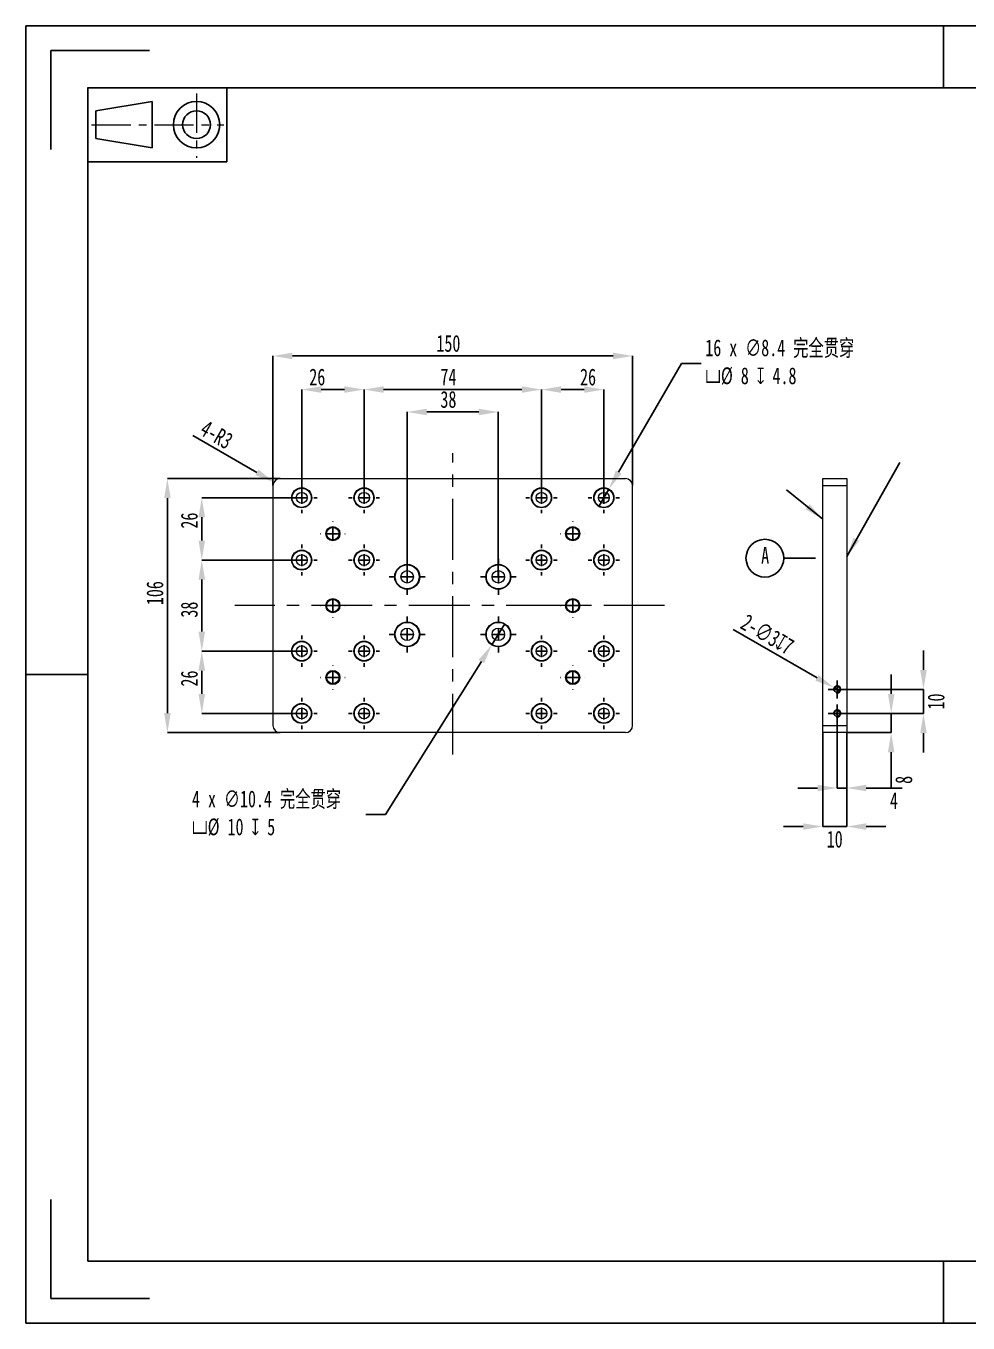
# Model space of a CAD drawing. Header units: millimetres. Extents: x 413 to 795, y 24 to 295.
# Drawn here: x 412.7 to 609.1, y 24.1 to 294.7 of the extents above; entities that cross this region are included whole.
import ezdxf

# ---------------------------------------------------------------- set-up
doc = ezdxf.new("R2010")
doc.units = ezdxf.units.MM
doc.header["$PDSIZE"] = -1
doc.linetypes.add('CENTER', pattern=[10.16, 6.35, -1.27, 1.27, -1.27])
doc.linetypes.add('CENTERX2', pattern=[20.32, 12.7, -2.54, 2.54, -2.54])
doc.layers.add('DEFAULT_1', color=7, linetype='CENTER', lineweight=18)
doc.layers.add('图框', color=7, linetype='Continuous')
doc.styles.add('SLDTEXTSTYLE4', font='TXT', dxfattribs={"width": 0.7})
doc.dimstyles.new('SLDDIMSTYLE0', dxfattribs={"dimtxt": 3.5, "dimasz": 4.08, "dimexe": 0, "dimexo": 0.0625, "dimgap": 0.875, "dimtad": 2, "dimdec": 1, "dimlfac": 2, "dimrnd": 1e-09, "dimzin": 12, "dimdsep": 46, "dimtxsty": 'SLDTEXTSTYLE4', "dimsah": 1, "dimcen": 0.09, "dimadec": 0, "dimazin": 3, "dimtfac": 1, "dimtdec": 1, "dimtofl": 0, "dimtmove": 0, "dimatfit": 3, "dimfxl": 1, "dimfrac": 2, "dimtolj": 1, "dimtzin": 12, "dimarcsym": 0})
doc.dimstyles.new('SLDDIMSTYLE1', dxfattribs={"dimtxt": 3.5, "dimasz": 4.08, "dimexe": 0, "dimexo": 0.0625, "dimgap": 0.875, "dimtad": 2, "dimdec": 1, "dimlfac": 2, "dimrnd": 1e-09, "dimzin": 12, "dimdsep": 46, "dimtxsty": 'SLDTEXTSTYLE4', "dimsah": 1, "dimcen": 0, "dimadec": 0, "dimazin": 3, "dimtfac": 1, "dimtdec": 1, "dimtofl": 0, "dimtmove": 0, "dimatfit": 3, "dimfxl": 1, "dimfrac": 2, "dimtolj": 1, "dimtzin": 12, "dimarcsym": 0})
doc.dimstyles.new('SLDDIMSTYLE2', dxfattribs={"dimtxt": 3.5, "dimasz": 4.08, "dimexe": 0, "dimexo": 0.0625, "dimgap": 0.875, "dimtad": 2, "dimdec": 1, "dimlfac": 2, "dimrnd": 1e-09, "dimzin": 12, "dimdsep": 46, "dimtxsty": 'SLDTEXTSTYLE4', "dimsah": 1, "dimcen": 0.09, "dimadec": 0, "dimazin": 3, "dimtfac": 1, "dimtdec": 1, "dimtmove": 0, "dimatfit": 0, "dimfxl": 1, "dimfrac": 2, "dimtolj": 1, "dimtzin": 12, "dimarcsym": 0})
doc.dimstyles.new('SLDDIMSTYLE3', dxfattribs={"dimtxt": 3.5, "dimasz": 4.08, "dimexe": 0, "dimexo": 0.0625, "dimgap": 0.875, "dimtad": 0, "dimtih": 1, "dimtoh": 1, "dimdec": 1, "dimlfac": 2, "dimrnd": 1e-09, "dimzin": 12, "dimdsep": 46, "dimtxsty": 'SLDTEXTSTYLE4', "dimblk1": 'NONE', "dimsah": 1, "dimcen": 0, "dimadec": 0, "dimazin": 3, "dimtfac": 1, "dimtdec": 1, "dimtmove": 0, "dimatfit": 3, "dimldrblk": 'NONE', "dimfxl": 1, "dimfrac": 2, "dimtolj": 1, "dimtzin": 12, "dimarcsym": 0})
doc.dimstyles.new('SLDDIMSTYLE4', dxfattribs={"dimtxt": 3.5, "dimasz": 4.08, "dimexe": 0, "dimexo": 0.0625, "dimgap": 0.875, "dimtad": 2, "dimdec": 1, "dimlfac": 2, "dimrnd": 1e-09, "dimzin": 12, "dimdsep": 46, "dimtxsty": 'SLDTEXTSTYLE4', "dimblk1": 'NONE', "dimsah": 1, "dimcen": 0, "dimadec": 0, "dimazin": 3, "dimtfac": 1, "dimtdec": 1, "dimtmove": 0, "dimatfit": 3, "dimldrblk": 'NONE', "dimfxl": 1, "dimfrac": 2, "dimtolj": 1, "dimtzin": 12, "dimarcsym": 0})
doc.dimstyles.new('SLDDIMSTYLE6', dxfattribs={"dimtxt": 0.18, "dimasz": 4.08, "dimexe": 0, "dimexo": 0.0625, "dimgap": 0, "dimtad": 0, "dimtih": 1, "dimtoh": 1, "dimdec": 0, "dimrnd": 1e-09, "dimzin": 0, "dimdsep": 46, "dimtxsty": 'Standard', "dimsah": 1, "dimcen": 0.09, "dimadec": 0, "dimazin": 0, "dimtfac": 4.08, "dimtdec": 0, "dimtofl": 0, "dimtmove": 0, "dimatfit": 3, "dimfxl": 1, "dimfrac": 2, "dimtolj": 1, "dimtzin": 0, "dimarcsym": 0})

# ---------------------------------------------------------------- blocks, each defined once
blk = doc.blocks.new('_D')
at = {"layer": 'Defpoints', "color": 0, "transparency": 16777216}
for p in [(539.16, 225.82), (464.16, 198.74), (539.16, 198.74)]:
    blk.add_point(p, dxfattribs=at)
at = {"layer": '图框', "color": 0, "lineweight": -2, "transparency": 16777216}
for p, q in [((464.16, 198.8), (464.16, 225.82)), ((468.24, 225.82), (535.08, 225.82)), ((539.16, 198.8), (539.16, 225.82))]:
    blk.add_line(p, q, dxfattribs=at)
at = {"layer": '图框', "color": 0, "transparency": 16777216}
for points in [[(468.24, 226.5), (468.24, 225.14), (464.16, 225.82)], [(535.08, 226.5), (535.08, 225.14), (539.16, 225.82)]]:
    blk.add_solid(points, dxfattribs=at)
at = {"layer": '图框', "color": 0, "transparency": 16777216, "insert": (500.75, 230.2), "char_height": 3.5, "attachment_point": 2, "style": 'SLDTEXTSTYLE4'}
blk.add_mtext('\\A1;150', dxfattribs=at)
blk = doc.blocks.new('_D_1')
at = {"layer": 'Defpoints', "color": 0, "transparency": 16777216}
for p in [(465.66, 200.24), (442.16, 147.24), (465.66, 147.24)]:
    blk.add_point(p, dxfattribs=at)
at = {"layer": '图框', "color": 0, "lineweight": -2, "transparency": 16777216}
for p, q in [((465.6, 200.24), (442.16, 200.24)), ((442.16, 196.16), (442.16, 151.32)), ((465.6, 147.24), (442.16, 147.24))]:
    blk.add_line(p, q, dxfattribs=at)
at = {"layer": '图框', "color": 0, "transparency": 16777216}
for points in [[(441.48, 196.16), (442.84, 196.16), (442.16, 200.24)], [(441.48, 151.32), (442.84, 151.32), (442.16, 147.24)]]:
    blk.add_solid(points, dxfattribs=at)
at = {"layer": '图框', "color": 0, "transparency": 16777216, "insert": (437.79, 176.34), "char_height": 3.5, "attachment_point": 2, "rotation": 90, "style": 'SLDTEXTSTYLE4'}
blk.add_mtext('\\A1;106', dxfattribs=at)
blk = doc.blocks.new('_D_2')
at = {"layer": 'Defpoints', "color": 0, "transparency": 16777216}
for p in [(464.36, 199.49), (465.66, 198.74)]:
    blk.add_point(p, dxfattribs=at)
at = {"layer": '图框', "color": 0, "lineweight": -2, "transparency": 16777216}
blk.add_line((447.47, 209.24), (460.83, 201.53), dxfattribs=at)
at = {"layer": '图框', "color": 0, "transparency": 16777216}
blk.add_solid([(461.17, 202.12), (460.49, 200.94), (464.36, 199.49)], dxfattribs=at)
at = {"layer": '图框', "color": 0, "transparency": 16777216, "insert": (450.42, 212.59), "char_height": 3.5, "attachment_point": 1, "rotation": 330, "style": 'SLDTEXTSTYLE4'}
blk.add_mtext('\\A1;4-R3', dxfattribs=at)
blk = doc.blocks.new('_D_3')
at = {"layer": 'Defpoints', "color": 0, "transparency": 16777216}
for p in [(483.16, 218.81), (470.16, 196.24), (483.16, 196.24)]:
    blk.add_point(p, dxfattribs=at)
at = {"layer": '图框', "color": 0, "lineweight": -2, "transparency": 16777216}
for p, q in [((470.16, 196.3), (470.16, 218.81)), ((474.24, 218.81), (479.08, 218.81)), ((483.16, 196.3), (483.16, 218.81))]:
    blk.add_line(p, q, dxfattribs=at)
at = {"layer": '图框', "color": 0, "transparency": 16777216}
for points in [[(474.24, 219.49), (474.24, 218.13), (470.16, 218.81)], [(479.08, 219.49), (479.08, 218.13), (483.16, 218.81)]]:
    blk.add_solid(points, dxfattribs=at)
at = {"layer": '图框', "color": 0, "transparency": 16777216, "insert": (473.41, 223.19), "char_height": 3.5, "attachment_point": 2, "style": 'SLDTEXTSTYLE4'}
blk.add_mtext('\\A1;26', dxfattribs=at)
blk = doc.blocks.new('_D_4')
at = {"layer": 'Defpoints', "color": 0, "transparency": 16777216}
for p in [(520.16, 218.81), (483.16, 196.24), (520.16, 196.24)]:
    blk.add_point(p, dxfattribs=at)
at = {"layer": '图框', "color": 0, "lineweight": -2, "transparency": 16777216}
for p, q in [((483.16, 196.3), (483.16, 218.81)), ((487.24, 218.81), (516.08, 218.81)), ((520.16, 196.3), (520.16, 218.81))]:
    blk.add_line(p, q, dxfattribs=at)
at = {"layer": '图框', "color": 0, "transparency": 16777216}
for points in [[(487.24, 219.49), (487.24, 218.13), (483.16, 218.81)], [(516.08, 219.49), (516.08, 218.13), (520.16, 218.81)]]:
    blk.add_solid(points, dxfattribs=at)
at = {"layer": '图框', "color": 0, "transparency": 16777216, "insert": (500.75, 223.19), "char_height": 3.5, "attachment_point": 2, "style": 'SLDTEXTSTYLE4'}
blk.add_mtext('\\A1;74', dxfattribs=at)
blk = doc.blocks.new('_D_5')
at = {"layer": 'Defpoints', "color": 0, "transparency": 16777216}
for p in [(533.16, 218.81), (520.16, 196.24), (533.16, 196.24)]:
    blk.add_point(p, dxfattribs=at)
at = {"layer": '图框', "color": 0, "lineweight": -2, "transparency": 16777216}
for p, q in [((520.16, 196.3), (520.16, 218.81)), ((524.24, 218.81), (529.08, 218.81)), ((533.16, 196.3), (533.16, 218.81))]:
    blk.add_line(p, q, dxfattribs=at)
at = {"layer": '图框', "color": 0, "transparency": 16777216}
for points in [[(524.24, 219.49), (524.24, 218.13), (520.16, 218.81)], [(529.08, 219.49), (529.08, 218.13), (533.16, 218.81)]]:
    blk.add_solid(points, dxfattribs=at)
at = {"layer": '图框', "color": 0, "transparency": 16777216, "insert": (529.87, 223.19), "char_height": 3.5, "attachment_point": 2, "style": 'SLDTEXTSTYLE4'}
blk.add_mtext('\\A1;26', dxfattribs=at)
blk = doc.blocks.new('_D_6')
at = {"layer": 'Defpoints', "color": 0, "transparency": 16777216}
for p in [(511.16, 214.13), (492.16, 179.74), (511.16, 179.74)]:
    blk.add_point(p, dxfattribs=at)
at = {"layer": '图框', "color": 0, "lineweight": -2, "transparency": 16777216}
for p, q in [((492.16, 179.8), (492.16, 214.13)), ((496.24, 214.13), (507.08, 214.13)), ((511.16, 179.8), (511.16, 214.13))]:
    blk.add_line(p, q, dxfattribs=at)
at = {"layer": '图框', "color": 0, "transparency": 16777216}
for points in [[(496.24, 214.81), (496.24, 213.45), (492.16, 214.13)], [(507.08, 214.81), (507.08, 213.45), (511.16, 214.13)]]:
    blk.add_solid(points, dxfattribs=at)
at = {"layer": '图框', "color": 0, "transparency": 16777216, "insert": (500.75, 218.51), "char_height": 3.5, "attachment_point": 2, "style": 'SLDTEXTSTYLE4'}
blk.add_mtext('\\A1;38', dxfattribs=at)
blk = doc.blocks.new('_D_7')
at = {"layer": 'Defpoints', "color": 0, "transparency": 16777216}
for p in [(470.16, 196.24), (449.33, 183.24), (470.16, 183.24)]:
    blk.add_point(p, dxfattribs=at)
at = {"layer": '图框', "color": 0, "lineweight": -2, "transparency": 16777216}
for p, q in [((470.1, 196.24), (449.33, 196.24)), ((449.33, 192.16), (449.33, 187.32)), ((470.1, 183.24), (449.33, 183.24))]:
    blk.add_line(p, q, dxfattribs=at)
at = {"layer": '图框', "color": 0, "transparency": 16777216}
for points in [[(448.65, 192.16), (450.01, 192.16), (449.33, 196.24)], [(448.65, 187.32), (450.01, 187.32), (449.33, 183.24)]]:
    blk.add_solid(points, dxfattribs=at)
at = {"layer": '图框', "color": 0, "transparency": 16777216, "insert": (444.96, 191.48), "char_height": 3.5, "attachment_point": 2, "rotation": 90, "style": 'SLDTEXTSTYLE4'}
blk.add_mtext('\\A1;26', dxfattribs=at)
blk = doc.blocks.new('_D_8')
at = {"layer": 'Defpoints', "color": 0, "transparency": 16777216}
for p in [(470.16, 183.24), (449.33, 164.24), (470.16, 164.24)]:
    blk.add_point(p, dxfattribs=at)
at = {"layer": '图框', "color": 0, "lineweight": -2, "transparency": 16777216}
for p, q in [((470.1, 183.24), (449.33, 183.24)), ((449.33, 179.16), (449.33, 168.32)), ((470.1, 164.24), (449.33, 164.24))]:
    blk.add_line(p, q, dxfattribs=at)
at = {"layer": '图框', "color": 0, "transparency": 16777216}
for points in [[(448.65, 179.16), (450.01, 179.16), (449.33, 183.24)], [(448.65, 168.32), (450.01, 168.32), (449.33, 164.24)]]:
    blk.add_solid(points, dxfattribs=at)
at = {"layer": '图框', "color": 0, "transparency": 16777216, "insert": (444.96, 172.9), "char_height": 3.5, "attachment_point": 2, "rotation": 90, "style": 'SLDTEXTSTYLE4'}
blk.add_mtext('\\A1;38', dxfattribs=at)
blk = doc.blocks.new('_D_9')
at = {"layer": 'Defpoints', "color": 0, "transparency": 16777216}
for p in [(449.33, 164.24), (470.16, 164.24), (470.16, 151.24)]:
    blk.add_point(p, dxfattribs=at)
at = {"layer": '图框', "color": 0, "lineweight": -2, "transparency": 16777216}
for p, q in [((470.1, 164.24), (449.33, 164.24)), ((449.33, 155.32), (449.33, 160.16)), ((470.1, 151.24), (449.33, 151.24))]:
    blk.add_line(p, q, dxfattribs=at)
at = {"layer": '图框', "color": 0, "transparency": 16777216}
for points in [[(448.65, 160.16), (450.01, 160.16), (449.33, 164.24)], [(448.65, 155.32), (450.01, 155.32), (449.33, 151.24)]]:
    blk.add_solid(points, dxfattribs=at)
at = {"layer": '图框', "color": 0, "transparency": 16777216, "insert": (444.96, 158.53), "char_height": 3.5, "attachment_point": 2, "rotation": 90, "style": 'SLDTEXTSTYLE4'}
blk.add_mtext('\\A1;26', dxfattribs=at)
blk = doc.blocks.new('_D_10')
at = {"layer": 'Defpoints', "color": 0, "transparency": 16777216}
for p in [(534.21, 198.06), (532.11, 194.42)]:
    blk.add_point(p, dxfattribs=at)
at = {"layer": '图框', "color": 0, "lineweight": -2, "transparency": 16777216}
for p, q in [((549.36, 224.27), (536.25, 201.59)), ((553.44, 224.27), (549.36, 224.27)), ((532.11, 194.42), (534.21, 198.06))]:
    blk.add_line(p, q, dxfattribs=at)
at = {"layer": '图框', "color": 0, "transparency": 16777216}
blk.add_solid([(535.67, 201.93), (536.84, 201.25), (534.21, 198.06)], dxfattribs=at)
at = {"layer": '图框', "color": 0, "transparency": 16777216, "insert": (554.31, 229.27), "char_height": 3.5, "attachment_point": 1, "style": 'SLDTEXTSTYLE4'}
blk.add_mtext('\\A1;16 x ∅8.4 完全贯穿\\P{\\fGDT;v}%%c 8 {\\fGDT;x} 4.8\\P', dxfattribs=at)
blk = doc.blocks.new('_NONE')
blk = doc.blocks.new('_D_11')
at = {"layer": 'Defpoints', "color": 0, "transparency": 16777216}
for p in [(512.54, 169.94), (509.78, 165.54)]:
    blk.add_point(p, dxfattribs=at)
at = {"layer": '图框', "color": 0, "lineweight": -2, "transparency": 16777216}
for p, q in [((512.54, 169.94), (509.78, 165.54)), ((487.63, 130.17), (507.62, 162.08)), ((483.55, 130.17), (487.63, 130.17))]:
    blk.add_line(p, q, dxfattribs=at)
at = {"layer": '图框', "color": 0, "transparency": 16777216}
blk.add_solid([(507.04, 162.44), (508.19, 161.72), (509.78, 165.54)], dxfattribs=at)
at = {"layer": '图框', "color": 0, "transparency": 16777216, "insert": (447.29, 135.17), "char_height": 3.5, "attachment_point": 1, "style": 'SLDTEXTSTYLE4'}
blk.add_mtext('\\A1;4 x ∅10.4 完全贯穿\\P{\\fGDT;v}%%c 10 {\\fGDT;x} 5\\P', dxfattribs=at)
blk = doc.blocks.new('SW_CENTERMARKSYMBOL_0')
at = {"layer": '图框', "color": 0}
for p, q in [((0, 2.5), (0, 3.25)), ((-2.5, 0), (-3.25, 0)), ((0, 0), (-1.25, 0)), ((0, 0), (0, 1.25)), ((0, 0), (0, -1.25)), ((0, 0), (1.25, 0)), ((2.5, 0), (3.25, 0)), ((0, -2.5), (0, -3.25))]:
    blk.add_line(p, q, dxfattribs=at)
blk = doc.blocks.new('SW_CENTERMARKSYMBOL_1')
at = {"layer": '图框', "color": 0}
for p, q in [((0, 2.5), (0, 3.25)), ((-2.5, 0), (-3.25, 0)), ((0, 0), (-1.25, 0)), ((0, 0), (0, 1.25)), ((0, 0), (0, -1.25)), ((0, 0), (1.25, 0)), ((2.5, 0), (3.25, 0)), ((0, -2.5), (0, -3.25))]:
    blk.add_line(p, q, dxfattribs=at)
blk = doc.blocks.new('SW_CENTERMARKSYMBOL_2')
at = {"layer": '图框', "color": 0}
for p, q in [((0, 2.5), (0, 3.25)), ((-2.5, 0), (-3.25, 0)), ((0, 0), (-1.25, 0)), ((0, 0), (0, 1.25)), ((0, 0), (0, -1.25)), ((0, 0), (1.25, 0)), ((2.5, 0), (3.25, 0)), ((0, -2.5), (0, -3.25))]:
    blk.add_line(p, q, dxfattribs=at)
blk = doc.blocks.new('SW_CENTERMARKSYMBOL_3')
at = {"layer": '图框', "color": 0}
for p, q in [((0, 2.5), (0, 3.25)), ((-2.5, 0), (-3.25, 0)), ((0, 0), (-1.25, 0)), ((0, 0), (0, 1.25)), ((0, 0), (0, -1.25)), ((0, 0), (1.25, 0)), ((2.5, 0), (3.25, 0)), ((0, -2.5), (0, -3.25))]:
    blk.add_line(p, q, dxfattribs=at)
blk = doc.blocks.new('SW_CENTERMARKSYMBOL_4')
at = {"layer": '图框', "color": 0}
for p, q in [((0, 2.5), (0, 3.25)), ((-2.5, 0), (-3.25, 0)), ((0, 0), (-1.25, 0)), ((0, 0), (0, 1.25)), ((0, 0), (0, -1.25)), ((0, 0), (1.25, 0)), ((2.5, 0), (3.25, 0)), ((0, -2.5), (0, -3.25))]:
    blk.add_line(p, q, dxfattribs=at)
blk = doc.blocks.new('SW_CENTERMARKSYMBOL_5')
at = {"layer": '图框', "color": 0}
for p, q in [((0, 2.5), (0, 3.25)), ((-2.5, 0), (-3.25, 0)), ((0, 0), (-1.25, 0)), ((0, 0), (0, 1.25)), ((0, 0), (0, -1.25)), ((0, 0), (1.25, 0)), ((2.5, 0), (3.25, 0)), ((0, -2.5), (0, -3.25))]:
    blk.add_line(p, q, dxfattribs=at)
blk = doc.blocks.new('SW_CENTERMARKSYMBOL_6')
at = {"layer": '图框', "color": 0}
for p, q in [((0, 2.5), (0, 3.25)), ((-2.5, 0), (-3.25, 0)), ((0, 0), (-1.25, 0)), ((0, 0), (0, 1.25)), ((0, 0), (0, -1.25)), ((0, 0), (1.25, 0)), ((2.5, 0), (3.25, 0)), ((0, -2.5), (0, -3.25))]:
    blk.add_line(p, q, dxfattribs=at)
blk = doc.blocks.new('SW_CENTERMARKSYMBOL_7')
at = {"layer": '图框', "color": 0}
for p, q in [((0, 2.5), (0, 3.25)), ((-2.5, 0), (-3.25, 0)), ((0, 0), (-1.25, 0)), ((0, 0), (0, 1.25)), ((0, 0), (0, -1.25)), ((0, 0), (1.25, 0)), ((2.5, 0), (3.25, 0)), ((0, -2.5), (0, -3.25))]:
    blk.add_line(p, q, dxfattribs=at)
blk = doc.blocks.new('SW_CENTERMARKSYMBOL_8')
at = {"layer": '图框', "color": 0}
for p, q in [((0, 2.5), (0, 3.25)), ((-2.5, 0), (-3.25, 0)), ((0, 0), (-1.25, 0)), ((0, 0), (0, 1.25)), ((0, 0), (0, -1.25)), ((0, 0), (1.25, 0)), ((2.5, 0), (3.25, 0)), ((0, -2.5), (0, -3.25))]:
    blk.add_line(p, q, dxfattribs=at)
blk = doc.blocks.new('SW_CENTERMARKSYMBOL_9')
at = {"layer": '图框', "color": 0}
for p, q in [((0, 2.5), (0, 3.25)), ((-2.5, 0), (-3.25, 0)), ((0, 0), (-1.25, 0)), ((0, 0), (0, 1.25)), ((0, 0), (0, -1.25)), ((0, 0), (1.25, 0)), ((2.5, 0), (3.25, 0)), ((0, -2.5), (0, -3.25))]:
    blk.add_line(p, q, dxfattribs=at)
blk = doc.blocks.new('SW_CENTERMARKSYMBOL_10')
at = {"layer": '图框', "color": 0}
for p, q in [((0, 2.5), (0, 3.25)), ((-2.5, 0), (-3.25, 0)), ((0, 0), (-1.25, 0)), ((0, 0), (0, 1.25)), ((0, 0), (0, -1.25)), ((0, 0), (1.25, 0)), ((2.5, 0), (3.25, 0)), ((0, -2.5), (0, -3.25))]:
    blk.add_line(p, q, dxfattribs=at)
blk = doc.blocks.new('SW_CENTERMARKSYMBOL_11')
at = {"layer": '图框', "color": 0}
for p, q in [((0, 2.5), (0, 3.25)), ((-2.5, 0), (-3.25, 0)), ((0, 0), (-1.25, 0)), ((0, 0), (0, 1.25)), ((0, 0), (0, -1.25)), ((0, 0), (1.25, 0)), ((2.5, 0), (3.25, 0)), ((0, -2.5), (0, -3.25))]:
    blk.add_line(p, q, dxfattribs=at)
blk = doc.blocks.new('SW_CENTERMARKSYMBOL_12')
at = {"layer": '图框', "color": 0}
for p, q in [((0, 2.5), (0, 3.25)), ((-2.5, 0), (-3.25, 0)), ((0, 0), (-1.25, 0)), ((0, 0), (0, 1.25)), ((0, 0), (0, -1.25)), ((0, 0), (1.25, 0)), ((2.5, 0), (3.25, 0)), ((0, -2.5), (0, -3.25))]:
    blk.add_line(p, q, dxfattribs=at)
blk = doc.blocks.new('SW_CENTERMARKSYMBOL_13')
at = {"layer": '图框', "color": 0}
for p, q in [((0, 2.5), (0, 3.25)), ((-2.5, 0), (-3.25, 0)), ((0, 0), (-1.25, 0)), ((0, 0), (0, 1.25)), ((0, 0), (0, -1.25)), ((0, 0), (1.25, 0)), ((2.5, 0), (3.25, 0)), ((0, -2.5), (0, -3.25))]:
    blk.add_line(p, q, dxfattribs=at)
blk = doc.blocks.new('SW_CENTERMARKSYMBOL_14')
at = {"layer": '图框', "color": 0}
for p, q in [((0, 2.5), (0, 3.25)), ((-2.5, 0), (-3.25, 0)), ((0, 0), (-1.25, 0)), ((0, 0), (0, 1.25)), ((0, 0), (0, -1.25)), ((0, 0), (1.25, 0)), ((2.5, 0), (3.25, 0)), ((0, -2.5), (0, -3.25))]:
    blk.add_line(p, q, dxfattribs=at)
blk = doc.blocks.new('SW_CENTERMARKSYMBOL_15')
at = {"layer": '图框', "color": 0}
for p, q in [((0, 2.5), (0, 3.25)), ((-2.5, 0), (-3.25, 0)), ((0, 0), (-1.25, 0)), ((0, 0), (0, 1.25)), ((0, 0), (0, -1.25)), ((0, 0), (1.25, 0)), ((2.5, 0), (3.25, 0)), ((0, -2.5), (0, -3.25))]:
    blk.add_line(p, q, dxfattribs=at)
blk = doc.blocks.new('SW_CENTERMARKSYMBOL_16')
at = {"layer": '图框', "color": 0}
for p, q in [((0, 2.5), (0, 3.75)), ((-2.5, 0), (-3.75, 0)), ((0, 0), (-1.25, 0)), ((0, 0), (0, 1.25)), ((0, 0), (0, -1.25)), ((0, 0), (1.25, 0)), ((2.5, 0), (3.75, 0)), ((0, -2.5), (0, -3.75))]:
    blk.add_line(p, q, dxfattribs=at)
blk = doc.blocks.new('SW_CENTERMARKSYMBOL_17')
at = {"layer": '图框', "color": 0}
for p, q in [((0, 2.5), (0, 3.75)), ((-2.5, 0), (-3.75, 0)), ((0, 0), (-1.25, 0)), ((0, 0), (0, 1.25)), ((0, 0), (0, -1.25)), ((0, 0), (1.25, 0)), ((2.5, 0), (3.75, 0)), ((0, -2.5), (0, -3.75))]:
    blk.add_line(p, q, dxfattribs=at)
blk = doc.blocks.new('SW_CENTERMARKSYMBOL_18')
at = {"layer": '图框', "color": 0}
for p, q in [((0, 2.5), (0, 3.75)), ((-2.5, 0), (-3.75, 0)), ((0, 0), (-1.25, 0)), ((0, 0), (0, 1.25)), ((0, 0), (0, -1.25)), ((0, 0), (1.25, 0)), ((2.5, 0), (3.75, 0)), ((0, -2.5), (0, -3.75))]:
    blk.add_line(p, q, dxfattribs=at)
blk = doc.blocks.new('SW_CENTERMARKSYMBOL_19')
at = {"layer": '图框', "color": 0}
for p, q in [((0, 2.5), (0, 3.75)), ((-2.5, 0), (-3.75, 0)), ((0, 0), (-1.25, 0)), ((0, 0), (0, 1.25)), ((0, 0), (0, -1.25)), ((0, 0), (1.25, 0)), ((2.5, 0), (3.75, 0)), ((0, -2.5), (0, -3.75))]:
    blk.add_line(p, q, dxfattribs=at)
blk = doc.blocks.new('SW_CENTERMARKSYMBOL_20')
at = {"layer": '图框', "color": 0}
for p, q in [((-2.5, 0), (-2.55, 0)), ((0, 0), (-1.25, 0)), ((0, 2.5), (0, 2.55)), ((0, 0), (0, 1.25)), ((0, 0), (0, -1.25)), ((0, 0), (1.25, 0)), ((2.5, 0), (2.55, 0)), ((0, -2.5), (0, -2.55))]:
    blk.add_line(p, q, dxfattribs=at)
blk = doc.blocks.new('SW_CENTERMARKSYMBOL_21')
at = {"layer": '图框', "color": 0}
for p, q in [((-2.5, 0), (-2.55, 0)), ((0, 0), (-1.25, 0)), ((0, 2.5), (0, 2.55)), ((0, 0), (0, 1.25)), ((0, 0), (0, -1.25)), ((0, 0), (1.25, 0)), ((2.5, 0), (2.55, 0)), ((0, -2.5), (0, -2.55))]:
    blk.add_line(p, q, dxfattribs=at)
blk = doc.blocks.new('SW_CENTERMARKSYMBOL_22')
at = {"layer": '图框', "color": 0}
for p, q in [((-2.5, 0), (-2.55, 0)), ((0, 0), (-1.25, 0)), ((0, 2.5), (0, 2.55)), ((0, 0), (0, 1.25)), ((0, 0), (0, -1.25)), ((0, 0), (1.25, 0)), ((2.5, 0), (2.55, 0)), ((0, -2.5), (0, -2.55))]:
    blk.add_line(p, q, dxfattribs=at)
blk = doc.blocks.new('SW_CENTERMARKSYMBOL_23')
at = {"layer": '图框', "color": 0}
for p, q in [((-2.5, 0), (-2.55, 0)), ((0, 0), (-1.25, 0)), ((0, 2.5), (0, 2.55)), ((0, 0), (0, 1.25)), ((0, 0), (0, -1.25)), ((0, 0), (1.25, 0)), ((2.5, 0), (2.55, 0)), ((0, -2.5), (0, -2.55))]:
    blk.add_line(p, q, dxfattribs=at)
blk = doc.blocks.new('SW_CENTERMARKSYMBOL_24')
at = {"layer": '图框', "color": 0}
for p, q in [((-2.5, 0), (-2.55, 0)), ((0, 0), (-1.25, 0)), ((0, 2.5), (0, 2.55)), ((0, 0), (0, 1.25)), ((0, 0), (0, -1.25)), ((0, 0), (1.25, 0)), ((2.5, 0), (2.55, 0)), ((0, -2.5), (0, -2.55))]:
    blk.add_line(p, q, dxfattribs=at)
blk = doc.blocks.new('SW_CENTERMARKSYMBOL_25')
at = {"layer": '图框', "color": 0}
for p, q in [((-2.5, 0), (-2.55, 0)), ((0, 0), (-1.25, 0)), ((0, 2.5), (0, 2.55)), ((0, 0), (0, 1.25)), ((0, 0), (0, -1.25)), ((0, 0), (1.25, 0)), ((2.5, 0), (2.55, 0)), ((0, -2.5), (0, -2.55))]:
    blk.add_line(p, q, dxfattribs=at)
blk = doc.blocks.new('_D_12')
at = {"layer": 'Defpoints', "color": 0, "transparency": 16777216}
for p in [(578.8, 147.24), (583.8, 147.24), (583.8, 127.65)]:
    blk.add_point(p, dxfattribs=at)
at = {"layer": '图框', "color": 0, "lineweight": -2, "transparency": 16777216}
for p, q in [((578.8, 147.18), (578.8, 127.65)), ((583.8, 147.18), (583.8, 127.65)), ((574.72, 127.65), (570.64, 127.65)), ((578.8, 127.65), (583.8, 127.65)), ((587.88, 127.65), (591.96, 127.65))]:
    blk.add_line(p, q, dxfattribs=at)
at = {"layer": '图框', "color": 0, "transparency": 16777216}
for points in [[(574.72, 128.33), (574.72, 126.97), (578.8, 127.65)], [(587.88, 128.33), (587.88, 126.97), (583.8, 127.65)]]:
    blk.add_solid(points, dxfattribs=at)
at = {"layer": '图框', "color": 0, "transparency": 16777216, "insert": (581.3, 126.77), "char_height": 3.5, "attachment_point": 2, "style": 'SLDTEXTSTYLE4'}
blk.add_mtext('\\A1;10', dxfattribs=at)
blk = doc.blocks.new('_D_13')
at = {"layer": 'Defpoints', "color": 0, "transparency": 16777216}
for p in [(581.8, 151.24), (583.8, 147.24), (583.8, 135.69)]:
    blk.add_point(p, dxfattribs=at)
at = {"layer": '图框', "color": 0, "lineweight": -2, "transparency": 16777216}
for p, q in [((581.8, 151.18), (581.8, 135.69)), ((583.8, 147.18), (583.8, 135.69)), ((577.72, 135.69), (573.64, 135.69)), ((581.8, 135.69), (583.8, 135.69)), ((587.88, 135.69), (595.35, 135.69))]:
    blk.add_line(p, q, dxfattribs=at)
at = {"layer": '图框', "color": 0, "transparency": 16777216}
for points in [[(577.72, 136.37), (577.72, 135.01), (581.8, 135.69)], [(587.88, 136.37), (587.88, 135.01), (583.8, 135.69)]]:
    blk.add_solid(points, dxfattribs=at)
at = {"layer": '图框', "color": 0, "transparency": 16777216, "insert": (593.65, 134.82), "char_height": 3.5, "attachment_point": 2, "style": 'SLDTEXTSTYLE4'}
blk.add_mtext('\\A1;4', dxfattribs=at)
blk = doc.blocks.new('_D_14')
at = {"layer": 'Defpoints', "color": 0, "transparency": 16777216}
for p in [(581.8, 151.24), (593.07, 151.24), (583.8, 147.24)]:
    blk.add_point(p, dxfattribs=at)
at = {"layer": '图框', "color": 0, "lineweight": -2, "transparency": 16777216}
for p, q in [((593.07, 155.32), (593.07, 159.4)), ((581.86, 151.24), (593.07, 151.24)), ((593.07, 151.24), (593.07, 147.24)), ((583.86, 147.24), (593.07, 147.24)), ((593.07, 143.16), (593.07, 135.7))]:
    blk.add_line(p, q, dxfattribs=at)
at = {"layer": '图框', "color": 0, "transparency": 16777216}
for points in [[(592.39, 155.32), (593.75, 155.32), (593.07, 151.24)], [(592.39, 143.16), (593.75, 143.16), (593.07, 147.24)]]:
    blk.add_solid(points, dxfattribs=at)
at = {"layer": '图框', "color": 0, "transparency": 16777216, "insert": (593.94, 137.39), "char_height": 3.5, "attachment_point": 2, "rotation": 90, "style": 'SLDTEXTSTYLE4'}
blk.add_mtext('\\A1;8', dxfattribs=at)
blk = doc.blocks.new('_D_15')
at = {"layer": 'Defpoints', "color": 0, "transparency": 16777216}
for p in [(581.8, 156.24), (581.8, 151.24), (599.8, 151.24)]:
    blk.add_point(p, dxfattribs=at)
at = {"layer": '图框', "color": 0, "lineweight": -2, "transparency": 16777216}
for p, q in [((599.8, 160.32), (599.8, 164.4)), ((581.86, 156.24), (599.8, 156.24)), ((599.8, 156.24), (599.8, 151.24)), ((581.86, 151.24), (599.8, 151.24)), ((599.8, 147.16), (599.8, 143.08))]:
    blk.add_line(p, q, dxfattribs=at)
at = {"layer": '图框', "color": 0, "transparency": 16777216}
for points in [[(599.12, 160.32), (600.48, 160.32), (599.8, 156.24)], [(599.12, 147.16), (600.48, 147.16), (599.8, 151.24)]]:
    blk.add_solid(points, dxfattribs=at)
at = {"layer": '图框', "color": 0, "transparency": 16777216, "insert": (600.68, 153.74), "char_height": 3.5, "attachment_point": 2, "rotation": 90, "style": 'SLDTEXTSTYLE4'}
blk.add_mtext('\\A1;10', dxfattribs=at)
blk = doc.blocks.new('_D_16')
at = {"layer": 'Defpoints', "color": 0, "transparency": 16777216}
for p in [(581.15, 156.62), (582.45, 155.87)]:
    blk.add_point(p, dxfattribs=at)
at = {"layer": '图框', "color": 0, "lineweight": -2, "transparency": 16777216}
for p, q in [((560.12, 168.76), (577.62, 158.66)), ((582.45, 155.87), (581.15, 156.62))]:
    blk.add_line(p, q, dxfattribs=at)
at = {"layer": '图框', "color": 0, "transparency": 16777216}
blk.add_solid([(577.96, 159.25), (577.28, 158.07), (581.15, 156.62)], dxfattribs=at)
at = {"layer": '图框', "color": 0, "transparency": 16777216, "insert": (563.11, 172.17), "char_height": 3.5, "attachment_point": 1, "rotation": 330, "style": 'SLDTEXTSTYLE4'}
blk.add_mtext('\\A1;2-∅3{\\fGDT;x}7', dxfattribs=at)
blk = doc.blocks.new('SW_CENTERMARKSYMBOL_26')
at = {"layer": '图框', "color": 0}
for p, q in [((-1.25, 0), (-1.875, 0)), ((0, 0), (-1.25, 0)), ((0, 1.25), (0, 1.875)), ((0, 0), (0, 1.25)), ((0, 0), (0, -1.25)), ((0, 0), (1.25, 0)), ((1.25, 0), (1.875, 0)), ((0, -1.25), (0, -1.875))]:
    blk.add_line(p, q, dxfattribs=at)
blk = doc.blocks.new('SW_CENTERMARKSYMBOL_27')
at = {"layer": '图框', "color": 0}
for p, q in [((-1.25, 0), (-1.875, 0)), ((0, 0), (-1.25, 0)), ((0, 1.25), (0, 1.875)), ((0, 0), (0, 1.25)), ((0, 0), (0, -1.25)), ((0, 0), (1.25, 0)), ((1.25, 0), (1.875, 0)), ((0, -1.25), (0, -1.875))]:
    blk.add_line(p, q, dxfattribs=at)
blk = doc.blocks.new('SW_DATUMTAG_0')
at = {"layer": '图框', "color": 0}
blk.add_line((11.31, 2.17), (4.7, 2.17), dxfattribs=at)
blk.add_circle((0.77, 2.17), 3.94, dxfattribs=at)
at = {"layer": '图框', "color": 0, "insert": (0, 4.51), "char_height": 3.5, "attachment_point": 1, "style": 'SLDTEXTSTYLE4'}
blk.add_mtext('A', dxfattribs=at)
blk = doc.blocks.new('96_1')
at = {"color": 7, "linetype": 'Continuous'}
for p, q in [((-11.25, 6), (-11.25, -6)), ((11.25, -6), (11.25, 6)), ((-9.93, 2.25), (-0.82, 3.75)), ((-9.93, 0), (-9.93, 2.25)), ((-0.82, 0), (-0.82, 3.75)), ((-9.93, 0), (-9.93, -2.25)), ((-0.82, 0), (-0.82, -3.75)), ((-9.93, -2.25), (-0.82, -3.75)), ((-11.25, -6), (11.25, -6))]:
    blk.add_line(p, q, dxfattribs=at)
for radius in [3.75, 2.25]:
    blk.add_circle((6.34, 0), radius, dxfattribs=at)
at = {"layer": 'DEFAULT_1', "color": 1, "linetype": 'CENTER'}
for p, q in [((6.34, 5.05), (6.34, -5.36)), ((-10.64, 0), (10.74, 0))]:
    blk.add_line(p, q, dxfattribs=at)

msp = doc.modelspace()

# ---------------------------------------------------------------- linework, layer by layer
at = {"color": 7, "linetype": 'Continuous'}
for p, q in [((412.668, 24.077), (412.668, 294.662)), ((412.668, 294.662), (795.352, 294.662)), ((604.01, 281.777), (604.01, 294.662)), ((417.822, 268.892), (417.822, 289.508)), ((417.822, 289.508), (438.438, 289.508)), ((425.553, 36.962), (425.553, 281.777)), ((425.553, 281.777), (782.467, 281.777)), ((412.668, 159.369), (425.553, 159.369)), ((417.822, 29.231), (417.822, 49.847)), ((425.553, 36.962), (782.467, 36.962)), ((604.01, 24.077), (604.01, 36.962)), ((417.822, 29.231), (438.438, 29.231)), ((412.668, 24.077), (795.352, 24.077))]:
    msp.add_line(p, q, dxfattribs=at)
at = {"color": 7, "linetype": 'Continuous', "lineweight": 15}
for p, q in [((465.662, 200.241), (537.662, 200.241)), ((578.802, 198.741), (578.802, 200.241)), ((578.802, 200.241), (583.802, 200.241)), ((583.802, 200.241), (583.802, 198.741)), ((464.162, 198.741), (464.162, 148.741)), ((539.162, 148.741), (539.162, 198.741)), ((583.802, 198.741), (578.802, 198.741)), ((578.802, 148.741), (578.802, 198.741)), ((583.802, 198.741), (583.802, 148.741)), ((537.662, 147.241), (465.662, 147.241)), ((578.802, 148.741), (583.802, 148.741)), ((578.802, 147.241), (578.802, 148.741)), ((583.802, 147.241), (578.802, 147.241)), ((583.802, 148.741), (583.802, 147.241))]:
    msp.add_line(p, q, dxfattribs=at)
at = {"color": 2, "linetype": 'Continuous'}
for p, q in [((550.538, 36.962), (581.461, 36.962)), ((581.461, 36.962), (602.077, 36.962)), ((602.077, 36.962), (633.001, 36.962))]:
    msp.add_line(p, q, dxfattribs=at)
at = {"color": 7, "linetype": 'Continuous', "lineweight": 15}
for centre, radius in [((470.162, 196.241), 2.1), ((470.162, 196.241), 2), ((483.162, 196.241), 2.1), ((483.162, 196.241), 2), ((520.162, 196.241), 2.1), ((520.162, 196.241), 2), ((533.162, 196.241), 2.1), ((533.162, 196.241), 2), ((470.162, 196.241), 1.125), ((483.162, 196.241), 1.125), ((520.162, 196.241), 1.125), ((533.162, 196.241), 1.125), ((476.662, 188.741), 1.475), ((476.662, 188.741), 1.3), ((526.662, 188.741), 1.475), ((526.662, 188.741), 1.3), ((470.162, 183.241), 2.1), ((470.162, 183.241), 2), ((470.162, 183.241), 1.125), ((483.162, 183.241), 2.1), ((483.162, 183.241), 2), ((483.162, 183.241), 1.125), ((520.162, 183.241), 2.1), ((520.162, 183.241), 2), ((520.162, 183.241), 1.125), ((533.162, 183.241), 2.1), ((533.162, 183.241), 2), ((533.162, 183.241), 1.125), ((492.162, 179.741), 2.6), ((492.162, 179.741), 2.5), ((511.162, 179.741), 2.6), ((511.162, 179.741), 2.5), ((492.162, 179.741), 1.3), ((511.162, 179.741), 1.3), ((476.662, 173.741), 1.475), ((476.662, 173.741), 1.3), ((526.662, 173.741), 1.475), ((526.662, 173.741), 1.3), ((492.162, 167.741), 2.6), ((492.162, 167.741), 2.5), ((492.162, 167.741), 1.3), ((511.162, 167.741), 2.6), ((511.162, 167.741), 2.5), ((511.162, 167.741), 1.3), ((470.162, 164.241), 2.1), ((470.162, 164.241), 2), ((470.162, 164.241), 1.125), ((483.162, 164.241), 2.1), ((483.162, 164.241), 2), ((483.162, 164.241), 1.125), ((520.162, 164.241), 2.1), ((520.162, 164.241), 2), ((520.162, 164.241), 1.125), ((533.162, 164.241), 2.1), ((533.162, 164.241), 2), ((533.162, 164.241), 1.125), ((476.662, 158.741), 1.475), ((476.662, 158.741), 1.3), ((526.662, 158.741), 1.475), ((526.662, 158.741), 1.3), ((581.802, 156.241), 0.625), ((470.162, 151.241), 2.1), ((470.162, 151.241), 2), ((470.162, 151.241), 1.125), ((483.162, 151.241), 2.1), ((483.162, 151.241), 2), ((483.162, 151.241), 1.125), ((520.162, 151.241), 2.1), ((520.162, 151.241), 2), ((520.162, 151.241), 1.125), ((533.162, 151.241), 2.1), ((533.162, 151.241), 2), ((533.162, 151.241), 1.125), ((581.802, 151.241), 0.625)]:
    msp.add_circle(centre, radius, dxfattribs=at)
for centre, start, end in [((465.662, 198.741), 90, 180), ((537.662, 198.741), 0, 90), ((465.662, 148.741), 180, 270), ((537.662, 148.741), 270, 0)]:
    msp.add_arc(centre, 1.5, start, end, dxfattribs=at)
at = {"color": 7, "linetype": 'Continuous', "lineweight": 0}
for centre in [(581.802, 156.241), (581.802, 151.241)]:
    msp.add_arc(centre, 0.75, 255, 195, dxfattribs=at)
at = {"color": 7, "linetype": 'Continuous', "lineweight": 15}
msp.add_open_spline([(581.624, 151.14), (581.653, 151.096), (581.7, 151.065), (581.803, 151.042), (581.859, 151.049), (581.951, 151.098), (581.989, 151.14), (582.018, 151.241), (582.009, 151.298), (581.951, 151.386), (581.904, 151.417), (581.801, 151.441), (581.746, 151.434), (581.652, 151.385), (581.615, 151.342), (581.585, 151.241), (581.594, 151.184), (581.624, 151.14)], degree=3, knots=[0, 0, 0, 0, 0.125, 0.125, 0.25, 0.25, 0.375, 0.375, 0.5, 0.5, 0.625, 0.625, 0.75, 0.75, 0.875, 0.875, 1, 1, 1, 1], dxfattribs=at)
at = {"layer": '图框', "linetype": 'CENTERX2', "lineweight": 0}
for p, q in [((501.662, 142.668), (501.662, 205.524)), ((545.835, 173.741), (456.225, 173.741))]:
    msp.add_line(p, q, dxfattribs=at)

# ---------------------------------------------------------------- block references
at = {"color": 2, "linetype": 'Continuous', "xscale": 1.288499418886255, "yscale": 1.288499418886255, "zscale": 1.288499418886255}
msp.add_blockref('96_1', (440.062, 274.066), dxfattribs=at)
at = {"layer": '图框'}
for name, p in [('SW_CENTERMARKSYMBOL_1', (470.162, 196.241)), ('SW_CENTERMARKSYMBOL_0', (483.162, 196.241)), ('SW_CENTERMARKSYMBOL_13', (520.162, 196.241)), ('SW_CENTERMARKSYMBOL_15', (533.162, 196.241)), ('SW_CENTERMARKSYMBOL_24', (476.662, 188.741)), ('SW_CENTERMARKSYMBOL_21', (526.662, 188.741)), ('SW_CENTERMARKSYMBOL_3', (470.162, 183.241)), ('SW_CENTERMARKSYMBOL_2', (483.162, 183.241)), ('SW_CENTERMARKSYMBOL_14', (520.162, 183.241)), ('SW_CENTERMARKSYMBOL_12', (533.162, 183.241)), ('SW_CENTERMARKSYMBOL_17', (492.162, 179.741)), ('SW_CENTERMARKSYMBOL_19', (511.162, 179.741)), ('SW_CENTERMARKSYMBOL_25', (476.662, 173.741)), ('SW_CENTERMARKSYMBOL_20', (526.662, 173.741)), ('SW_CENTERMARKSYMBOL_18', (492.162, 167.741)), ('SW_CENTERMARKSYMBOL_16', (511.162, 167.741)), ('SW_CENTERMARKSYMBOL_5', (470.162, 164.241)), ('SW_CENTERMARKSYMBOL_4', (483.162, 164.241)), ('SW_CENTERMARKSYMBOL_9', (520.162, 164.241)), ('SW_CENTERMARKSYMBOL_10', (533.162, 164.241)), ('SW_CENTERMARKSYMBOL_23', (476.662, 158.741)), ('SW_CENTERMARKSYMBOL_22', (526.662, 158.741)), ('SW_CENTERMARKSYMBOL_27', (581.802, 156.241)), ('SW_CENTERMARKSYMBOL_7', (470.162, 151.241)), ('SW_CENTERMARKSYMBOL_6', (483.162, 151.241)), ('SW_CENTERMARKSYMBOL_11', (520.162, 151.241)), ('SW_CENTERMARKSYMBOL_8', (533.162, 151.241)), ('SW_CENTERMARKSYMBOL_26', (581.802, 151.241))]:
    msp.add_blockref(name, p, dxfattribs=at)
at = {"layer": '图框', "color": 3}
msp.add_blockref('SW_DATUMTAG_0', (565.963, 181.465), dxfattribs=at)

# ---------------------------------------------------------------- dimensions: what is measured, and where the dimension line sits
for base, p1, p2, dimstyle, picture, middle in [((539.162, 225.823), (464.162, 198.741), (539.162, 198.741), 'SLDDIMSTYLE0', '_D', (500.753, 225.823)), ((483.162, 218.814), (470.162, 196.241), (483.162, 196.241), 'SLDDIMSTYLE2', '_D_3', (473.415, 218.814)), ((520.162, 218.814), (483.162, 196.241), (520.162, 196.241), 'SLDDIMSTYLE0', '_D_4', (500.753, 218.814)), ((533.162, 218.814), (520.162, 196.241), (533.162, 196.241), 'SLDDIMSTYLE2', '_D_5', (529.865, 218.814)), ((511.162, 214.13), (492.162, 179.741), (511.162, 179.741), 'SLDDIMSTYLE0', '_D_6', (500.753, 214.13)), ((583.802, 135.692), (581.802, 151.241), (583.802, 147.241), 'SLDDIMSTYLE2', '_D_13', (593.653, 135.692)), ((583.802, 127.649), (578.802, 147.241), (583.802, 147.241), 'SLDDIMSTYLE2', '_D_12', (581.302, 127.649))]:
    dim = msp.add_linear_dim(base=base, p1=p1, p2=p2, dimstyle=dimstyle, dxfattribs=at)
    dim.commit()
    dim.dimension.update_dxf_attribs({"geometry": picture, "text_midpoint": middle, "dimtype": 160})
for p1, p2, text, picture, middle in [((532.112, 194.423), (534.213, 198.06), '16 x <> 完全贯穿\\P{\\fGDT;v}%%c 8 {\\fGDT;x} 4.8\\P', '_D_10', (572.206, 224.268)), ((512.542, 169.945), (509.782, 165.538), '4 x <> 完全贯穿\\P{\\fGDT;v}%%c 10 {\\fGDT;x} 5\\P', '_D_11', (464.982, 130.167))]:
    dim = msp.add_diameter_dim_2p(p1=p1, p2=p2, text=text, dimstyle='SLDDIMSTYLE3', dxfattribs=at)
    dim.commit()
    dim.dimension.update_dxf_attribs({"geometry": picture, "text_midpoint": middle, "dimtype": 163})
dim = msp.add_radius_dim(center=(465.662, 198.741), mpoint=(464.363, 199.491), text='4-<>', dimstyle='SLDDIMSTYLE1', dxfattribs=at)
dim.commit()
dim.dimension.update_dxf_attribs({"geometry": '_D_2', "text_midpoint": (452.121, 206.559), "dimtype": 164})
for base, p1, p2, dimstyle, picture, middle in [((442.162, 147.241), (465.662, 200.241), (465.662, 147.241), 'SLDDIMSTYLE0', '_D_1', (442.162, 176.337)), ((449.334, 183.241), (470.162, 196.241), (470.162, 183.241), 'SLDDIMSTYLE2', '_D_7', (449.334, 191.485)), ((449.334, 164.241), (470.162, 183.241), (470.162, 164.241), 'SLDDIMSTYLE0', '_D_8', (449.334, 172.901)), ((449.334, 164.241), (470.162, 151.241), (470.162, 164.241), 'SLDDIMSTYLE2', '_D_9', (449.334, 158.532)), ((599.802, 151.241), (581.802, 156.241), (581.802, 151.241), 'SLDDIMSTYLE2', '_D_15', (599.802, 153.741)), ((593.067, 151.241), (583.802, 147.241), (581.802, 151.241), 'SLDDIMSTYLE2', '_D_14', (593.067, 137.39))]:
    dim = msp.add_linear_dim(base=base, p1=p1, p2=p2, angle=90, dimstyle=dimstyle, dxfattribs=at)
    dim.commit()
    dim.dimension.update_dxf_attribs({"geometry": picture, "text_midpoint": middle, "dimtype": 160})
dim = msp.add_diameter_dim_2p(p1=(582.451, 155.866), p2=(581.152, 156.616), text='2-<>{\\fGDT;x}7', dimstyle='SLDDIMSTYLE4', dxfattribs=at)
dim.commit()
dim.dimension.update_dxf_attribs({"geometry": '_D_16', "text_midpoint": (568.436, 167.032)})

# ---------------------------------------------------------------- leaders
msp.add_leader([(583.802, 183.995), (594.89, 203.598)], dimstyle='SLDDIMSTYLE6', dxfattribs=at)
at = {"layer": '图框'}
msp.add_leader([(578.802, 191.778), (571.275, 197.884)], dimstyle='SLDDIMSTYLE6', dxfattribs=at)

doc.saveas('drawing.dxf')
